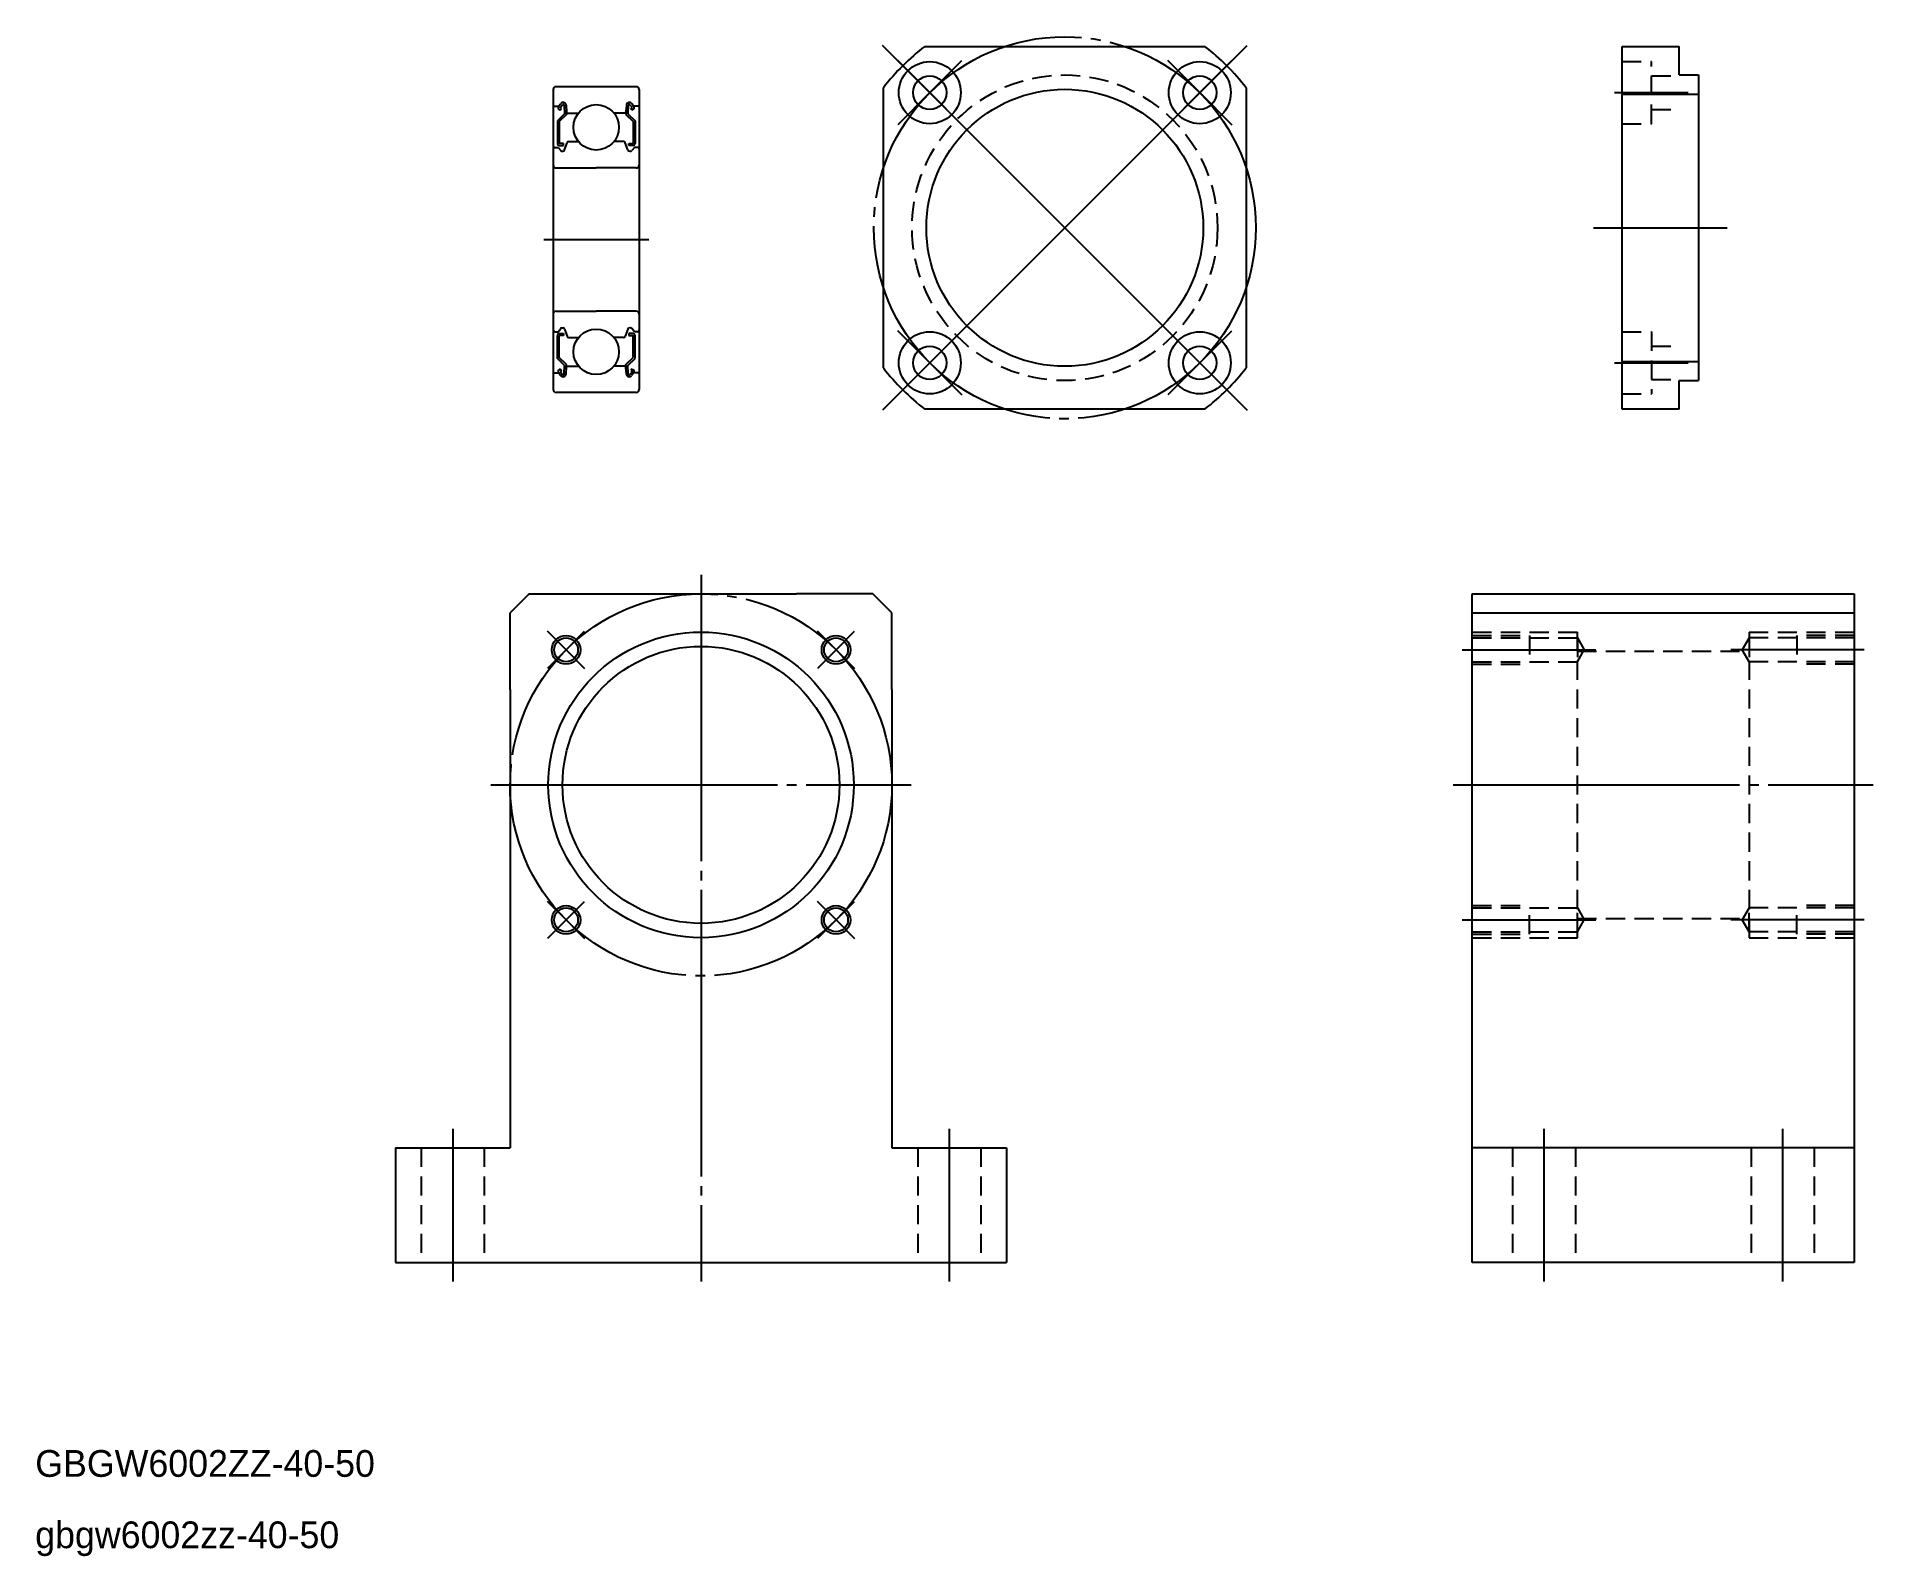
# Model space of a CAD drawing. Extents: x -147 to 45, y -56 to 103.
import ezdxf

# ---------------------------------------------------------------- set-up
doc = ezdxf.new("R2010")
doc.units = 0
doc.linetypes.add('CENTER', pattern=[33, 30, -1, 1, -1])
doc.linetypes.add('DASHED', pattern=[3, 2, -1])
doc.layers.get('0').update_dxf_attribs({"linetype": 'CONTINUOUS'})
doc.layers.add('CENTER', color=7, linetype='CONTINUOUS')

msp = doc.modelspace()

# ---------------------------------------------------------------- linework, layer by layer
at = {"color": 7, "linetype": 'CONTINUOUS'}
for p, q in [((-54.23, 102.23), (-24.9, 102.23)), ((18.8, 102.23), (24.8, 102.23)), ((18.8, 64.23), (18.8, 102.23)), ((24.8, 99.23), (24.8, 102.23)), ((24.8, 99.23), (26.8, 99.23)), ((26.8, 99.23), (26.8, 67.23)), ((-58.57, 68.57), (-58.57, 97.9)), ((-20.57, 97.9), (-20.57, 68.57)), ((18.8, 97.23), (26.8, 97.23)), ((18.8, 69.23), (26.8, 69.23)), ((24.8, 67.23), (26.8, 67.23)), ((24.8, 64.23), (24.8, 67.23)), ((-24.9, 64.23), (-54.23, 64.23)), ((24.8, 64.23), (18.8, 64.23)), ((-95.67, 44.9), (-97.67, 42.9)), ((-95.67, 44.9), (-87.67, 44.9)), ((-87.67, 44.9), (-67.67, 44.9)), ((-59.67, 44.9), (-67.67, 44.9)), ((-57.67, 42.9), (-59.67, 44.9)), ((3.12, 44.9), (43.12, 44.9)), ((3.12, -25.1), (3.12, 44.9)), ((43.12, 44.9), (43.12, -25.1)), ((-97.67, 34.9), (-97.67, 42.9)), ((-57.67, 34.9), (-57.67, 42.9)), ((3.12, 42.9), (43.12, 42.9)), ((-97.67, 34.9), (-97.67, -13.1)), ((-57.67, 34.9), (-57.67, -13.1)), ((-109.67, -13.1), (-97.67, -13.1)), ((-109.67, -13.1), (-109.67, -25.1)), ((-57.67, -13.1), (-45.67, -13.1)), ((-45.67, -13.1), (-45.67, -25.1)), ((43.12, -13.1), (3.12, -13.1)), ((-109.67, -25.1), (-45.67, -25.1)), ((43.12, -25.1), (3.12, -25.1))]:
    msp.add_line(p, q, dxfattribs=at)
at = {"color": 3, "linetype": 'DASHED'}
for p, q in [((18.8, 100.63), (21.9, 100.63)), ((21.9, 94.13), (21.9, 100.63)), ((21.9, 99.13), (24.8, 99.13)), ((21.9, 95.63), (24.8, 95.63)), ((18.8, 94.13), (21.9, 94.13)), ((18.8, 72.34), (21.9, 72.34)), ((21.9, 72.34), (21.9, 65.84)), ((21.9, 70.84), (24.8, 70.84)), ((21.9, 67.34), (24.8, 67.34)), ((18.8, 65.84), (21.9, 65.84)), ((3.12, 40.9), (14.12, 40.9)), ((3.12, 40.54), (9.12, 40.54)), ((9.12, 40.54), (9.12, 37.54)), ((14.12, 8.9), (14.12, 40.9)), ((32.12, 40.9), (32.12, 8.9)), ((32.12, 40.9), (43.12, 40.9)), ((43.12, 40.54), (37.12, 40.54)), ((37.12, 40.54), (37.12, 37.54)), ((3.12, 40.29), (14.12, 40.29)), ((14.12, 40.29), (14.84, 39.04)), ((14.12, 40.29), (14.12, 37.79)), ((14.12, 37.79), (14.84, 39.04)), ((14.12, 38.9), (32.12, 38.9)), ((32.12, 40.29), (31.39, 39.04)), ((32.12, 37.79), (31.39, 39.04)), ((43.12, 40.29), (32.12, 40.29)), ((32.12, 40.29), (32.12, 37.79)), ((3.12, 37.79), (14.12, 37.79)), ((3.12, 37.54), (9.12, 37.54)), ((43.12, 37.79), (32.12, 37.79)), ((43.12, 37.54), (37.12, 37.54)), ((3.12, 12.26), (9.12, 12.26)), ((3.12, 12.01), (14.12, 12.01)), ((9.12, 9.26), (9.12, 12.26)), ((14.12, 12.01), (14.84, 10.76)), ((14.12, 9.51), (14.12, 12.01)), ((32.12, 12.01), (31.39, 10.76)), ((43.12, 12.01), (32.12, 12.01)), ((32.12, 9.51), (32.12, 12.01)), ((43.12, 12.26), (37.12, 12.26)), ((37.12, 9.26), (37.12, 12.26)), ((14.12, 10.9), (32.12, 10.9)), ((14.12, 9.51), (14.84, 10.76)), ((32.12, 9.51), (31.39, 10.76)), ((3.12, 9.51), (14.12, 9.51)), ((3.12, 9.26), (9.12, 9.26)), ((3.12, 8.9), (14.12, 8.9)), ((43.12, 9.51), (32.12, 9.51)), ((32.12, 8.9), (43.12, 8.9)), ((43.12, 9.26), (37.12, 9.26)), ((-106.97, -13.1), (-106.97, -25.1)), ((-100.37, -13.1), (-100.37, -25.1)), ((-54.97, -13.1), (-54.97, -25.1)), ((-48.37, -13.1), (-48.37, -25.1)), ((7.32, -13.1), (7.32, -25.1)), ((13.92, -13.1), (13.92, -25.1)), ((32.32, -13.1), (32.32, -25.1)), ((38.92, -13.1), (38.92, -25.1))]:
    msp.add_line(p, q, dxfattribs=at)
for p, q in [((-93.15, 97.7), (-93.15, 66.3)), ((-88.65, 98), (-92.85, 98)), ((-92.59, 95.95), (-92.34, 96.24)), ((-84.45, 98), (-88.65, 98)), ((-84.71, 95.95), (-84.96, 96.24)), ((-84.15, 97.7), (-84.15, 66.3)), ((-93.05, 95.95), (-92.59, 95.95)), ((-91.97, 95.18), (-92.72, 94.43)), ((-92.72, 94.43), (-92.72, 92.05)), ((-92.41, 95.54), (-92.56, 95.66)), ((-91.77, 95.1), (-92.52, 94.35)), ((-92.52, 94.35), (-92.52, 92.05)), ((-92.44, 95.82), (-92.19, 96.12)), ((-92.28, 95.69), (-92.44, 95.82)), ((-92.41, 95.54), (-92.28, 95.69)), ((-92.01, 96.06), (-91.97, 95.18)), ((-91.81, 96.08), (-91.75, 95.34)), ((-91.77, 95.57), (-91.77, 95.1)), ((-91.65, 95.25), (-90.5, 95.25)), ((-85.65, 95.25), (-86.8, 95.25)), ((-85.49, 96.08), (-85.55, 95.34)), ((-85.53, 95.57), (-85.53, 95.1)), ((-85.53, 95.1), (-84.78, 94.35)), ((-85.29, 96.06), (-85.33, 95.18)), ((-85.33, 95.18), (-84.58, 94.43)), ((-84.86, 95.82), (-85.11, 96.12)), ((-85.02, 95.69), (-84.86, 95.82)), ((-84.89, 95.54), (-85.02, 95.69)), ((-84.89, 95.54), (-84.73, 95.66)), ((-84.78, 94.35), (-84.78, 92.05)), ((-84.25, 95.95), (-84.71, 95.95)), ((-84.58, 94.43), (-84.58, 92.05)), ((-92.95, 91.65), (-92.65, 91.65)), ((-92.65, 91.65), (-92.37, 91.32)), ((-92.07, 92.05), (-92.52, 92.05)), ((-92.52, 91.85), (-92.07, 91.85)), ((-92.22, 91.25), (-92.16, 91.25)), ((-92.07, 91.85), (-92.07, 92.05)), ((-91.97, 91.38), (-91.7, 92.12)), ((-91.51, 92.25), (-90.5, 92.25)), ((-85.79, 92.25), (-86.8, 92.25)), ((-85.33, 91.38), (-85.6, 92.12)), ((-85.23, 91.85), (-85.23, 92.05)), ((-85.23, 92.05), (-84.78, 92.05)), ((-84.78, 91.85), (-85.23, 91.85)), ((-85.08, 91.25), (-85.14, 91.25)), ((-84.65, 91.65), (-84.93, 91.32)), ((-84.35, 91.65), (-84.65, 91.65)), ((-92.85, 89.5), (-88.65, 89.5)), ((-84.45, 89.5), (-88.65, 89.5)), ((-92.85, 74.5), (-88.65, 74.5)), ((-91.57, 74.5), (-91.57, 74.5)), ((-90.6, 74.5), (-90.6, 74.5)), ((-84.45, 74.5), (-88.65, 74.5)), ((-92.95, 72.35), (-92.65, 72.35)), ((-92.72, 69.56), (-92.72, 71.95)), ((-92.65, 72.35), (-92.37, 72.68)), ((-92.52, 72.15), (-92.07, 72.15)), ((-92.07, 71.95), (-92.52, 71.95)), ((-92.52, 69.65), (-92.52, 71.95)), ((-92.22, 72.75), (-92.16, 72.75)), ((-92.07, 72.15), (-92.07, 71.95)), ((-91.97, 72.62), (-91.7, 71.88)), ((-91.51, 71.75), (-90.5, 71.75)), ((-85.79, 71.75), (-86.8, 71.75)), ((-85.33, 72.62), (-85.6, 71.88)), ((-84.78, 72.15), (-85.23, 72.15)), ((-85.23, 72.15), (-85.23, 71.95)), ((-85.23, 71.95), (-84.78, 71.95)), ((-85.08, 72.75), (-85.14, 72.75)), ((-84.65, 72.35), (-84.93, 72.68)), ((-84.78, 69.65), (-84.78, 71.95)), ((-84.35, 72.35), (-84.65, 72.35)), ((-84.58, 69.56), (-84.58, 71.95)), ((-91.97, 68.81), (-92.72, 69.56)), ((-91.77, 68.9), (-92.52, 69.65)), ((-85.53, 68.9), (-84.78, 69.65)), ((-85.33, 68.81), (-84.58, 69.56)), ((-93.05, 68.05), (-92.59, 68.05)), ((-92.59, 68.05), (-92.34, 67.75)), ((-92.41, 68.46), (-92.56, 68.33)), ((-92.28, 68.3), (-92.44, 68.18)), ((-92.44, 68.18), (-92.19, 67.88)), ((-92.41, 68.46), (-92.28, 68.3)), ((-92.01, 67.94), (-91.97, 68.81)), ((-91.81, 67.92), (-91.75, 68.66)), ((-91.77, 68.43), (-91.77, 68.9)), ((-91.65, 68.75), (-90.5, 68.75)), ((-85.65, 68.75), (-86.8, 68.75)), ((-85.49, 67.92), (-85.55, 68.66)), ((-85.53, 68.43), (-85.53, 68.9)), ((-85.29, 67.94), (-85.33, 68.81)), ((-84.86, 68.18), (-85.11, 67.88)), ((-84.89, 68.46), (-85.02, 68.3)), ((-85.02, 68.3), (-84.86, 68.18)), ((-84.71, 68.05), (-84.96, 67.75)), ((-84.89, 68.46), (-84.73, 68.33)), ((-84.25, 68.05), (-84.71, 68.05)), ((-84.45, 66), (-92.85, 66)), ((-84.45, 66), (-88.65, 66))]:
    msp.add_line(p, q)
at = {"color": 7, "linetype": 'CONTINUOUS'}
for centre, radius in [((-53.71, 97.38), 3.25), ((-25.43, 97.38), 3.25), ((-53.71, 97.38), 1.75), ((-25.43, 97.38), 1.75), ((-53.71, 69.09), 3.25), ((-25.43, 69.09), 3.25), ((-53.71, 69.09), 1.75), ((-25.43, 69.09), 1.75), ((-77.67, 24.9), 16), ((-91.81, 39.04), 1.25), ((-77.67, 24.9), 14.5), ((-63.53, 39.04), 1.25), ((-91.81, 10.76), 1.25), ((-63.53, 10.76), 1.25)]:
    msp.add_circle(centre, radius, dxfattribs=at)
at = {"color": 3, "linetype": 'DASHED'}
msp.add_circle((-39.57, 83.23), 16, dxfattribs=at)
at = {"linetype": 'CONTINUOUS'}
msp.add_circle((-39.57, 83.23), 14.5, dxfattribs=at)
for centre in [(-88.65, 93.75), (-88.65, 70.25)]:
    msp.add_circle(centre, 2.38)
at = {"color": 3, "linetype": 'CONTINUOUS'}
for centre in [(-91.81, 39.04), (-63.53, 39.04), (-91.81, 10.76), (-63.53, 10.76)]:
    msp.add_circle(centre, 1.5, dxfattribs=at)
at = {"color": 7, "linetype": 'CONTINUOUS'}
for start, end in [(127.6585, 142.3415), (37.6585, 52.3415), (217.6585, 232.3415), (307.6585, 322.3415)]:
    msp.add_arc((-39.57, 83.23), 24, start, end, dxfattribs=at)
for centre, radius, start, end in [((-92.85, 97.7), 0.3, 90, 180), ((-92.11, 96.05), 0.3, 4.9968, 140.0002), ((-85.19, 96.05), 0.3, 39.9998, 175.0032), ((-84.45, 97.7), 0.3, 0, 90), ((-93.05, 96.05), 0.1, 180, 270), ((-92.44, 95.82), 0.2, 140.0002, 230.0848), ((-92.11, 96.05), 0.1, 2.8198, 140.0033), ((-91.65, 95.35), 0.1, 184.9968, 269.9995), ((-85.65, 95.35), 0.1, 270.0005, 355.0032), ((-85.19, 96.05), 0.1, 39.9967, 177.1802), ((-84.86, 95.82), 0.2, 309.9152, 39.9998), ((-84.25, 96.05), 0.1, 270, 0), ((-92.95, 91.45), 0.2, 90, 180), ((-92.52, 92.05), 0.2, 180, 270), ((-92.22, 91.45), 0.2, 219.9962, 270), ((-92.16, 91.45), 0.2, 270, 339.9919), ((-91.51, 92.05), 0.2, 90, 159.9919), ((-85.79, 92.05), 0.2, 20.0081, 90), ((-85.14, 91.45), 0.2, 200.0081, 270), ((-85.08, 91.45), 0.2, 270, 320.0038), ((-84.78, 92.05), 0.2, 270, 0), ((-84.35, 91.45), 0.2, 0, 90), ((-92.85, 89.8), 0.3, 180, 270), ((-84.45, 89.8), 0.3, 270, 0), ((-92.85, 74.2), 0.3, 90, 180), ((-84.45, 74.2), 0.3, 0, 90), ((-92.95, 72.55), 0.2, 180, 270), ((-92.52, 71.95), 0.2, 90, 180), ((-92.22, 72.55), 0.2, 90, 140.0038), ((-92.16, 72.55), 0.2, 20.0081, 90), ((-91.51, 71.95), 0.2, 200.0081, 270), ((-85.79, 71.95), 0.2, 270, 339.9919), ((-85.14, 72.55), 0.2, 90, 159.9919), ((-85.08, 72.55), 0.2, 39.9962, 90), ((-84.78, 71.95), 0.2, 0, 90), ((-84.35, 72.55), 0.2, 270, 0), ((-93.05, 67.95), 0.1, 90, 180), ((-92.44, 68.18), 0.2, 129.9152, 219.9998), ((-92.11, 67.94), 0.3, 219.9998, 355.0032), ((-92.11, 67.94), 0.1, 219.9967, 357.1802), ((-91.65, 68.65), 0.1, 90.0005, 175.0032), ((-85.65, 68.65), 0.1, 4.9968, 89.9995), ((-85.19, 67.94), 0.3, 184.9968, 320.0002), ((-85.19, 67.94), 0.1, 182.8198, 320.0033), ((-84.86, 68.18), 0.2, 320.0002, 50.0848), ((-84.25, 67.95), 0.1, 0, 90), ((-92.85, 66.3), 0.3, 180, 270), ((-84.45, 66.3), 0.3, 270, 0)]:
    msp.add_arc(centre, radius, start, end)
at = {"layer": 'CENTER', "color": 1, "linetype": 'CENTER'}
for p, q in [((-39.57, 83.23), (-58.66, 102.33)), ((-39.57, 83.23), (-20.48, 102.33)), ((-53.71, 97.38), (-57.07, 100.74)), ((-53.71, 97.38), (-50.35, 100.74)), ((-25.43, 97.38), (-28.78, 100.74)), ((-25.43, 97.38), (-22.07, 100.74)), ((-53.71, 97.38), (-57.07, 94.02)), ((-53.71, 97.38), (-50.35, 94.02)), ((-25.43, 97.38), (-28.78, 94.02)), ((-25.43, 97.38), (-22.07, 94.02)), ((18, 97.38), (25.73, 97.38)), ((-39.57, 83.23), (-58.66, 64.14)), ((-39.57, 83.23), (-20.48, 64.14)), ((15.8, 83.23), (29.8, 83.23)), ((-94.15, 82), (-83.15, 82)), ((-53.71, 69.09), (-57.07, 72.45)), ((-53.71, 69.09), (-50.35, 72.45)), ((-25.43, 69.09), (-28.78, 72.45)), ((-25.43, 69.09), (-22.07, 72.45)), ((-53.71, 69.09), (-57.07, 65.73)), ((-53.71, 69.09), (-50.35, 65.73)), ((-25.43, 69.09), (-28.78, 65.73)), ((-25.43, 69.09), (-22.07, 65.73)), ((18, 69.09), (25.73, 69.09)), ((-77.67, 46.9), (-77.67, -27.1)), ((-91.81, 39.04), (-93.76, 40.99)), ((-91.81, 39.04), (-89.87, 40.99)), ((-63.53, 39.04), (-65.47, 40.99)), ((-63.53, 39.04), (-61.58, 40.99)), ((-91.81, 39.04), (-93.76, 37.1)), ((-91.81, 39.04), (-89.87, 37.1)), ((-63.53, 39.04), (-65.47, 37.1)), ((-63.53, 39.04), (-61.58, 37.1)), ((2.06, 39.04), (14.84, 39.04)), ((2.06, 39.04), (16.05, 39.04)), ((44.17, 39.04), (30.18, 39.04)), ((44.17, 39.04), (31.39, 39.04)), ((-99.67, 24.9), (-55.67, 24.9)), ((1.12, 24.9), (45.12, 24.9)), ((-91.81, 10.76), (-93.76, 12.7)), ((-91.81, 10.76), (-89.87, 12.7)), ((-63.53, 10.76), (-65.47, 12.7)), ((-63.53, 10.76), (-61.58, 12.7)), ((-91.81, 10.76), (-93.76, 8.81)), ((-91.81, 10.76), (-89.87, 8.81)), ((-63.53, 10.76), (-65.47, 8.81)), ((-63.53, 10.76), (-61.58, 8.81)), ((2.06, 10.76), (14.84, 10.76)), ((2.06, 10.76), (16.05, 10.76)), ((44.17, 10.76), (30.18, 10.76)), ((44.17, 10.76), (31.39, 10.76)), ((-103.67, -11.1), (-103.67, -27.1)), ((-51.67, -11.1), (-51.67, -27.1)), ((10.62, -11.1), (10.62, -27.1)), ((35.62, -11.1), (35.62, -27.1))]:
    msp.add_line(p, q, dxfattribs=at)
for centre in [(-39.57, 83.23), (-77.67, 24.9)]:
    msp.add_circle(centre, 20, dxfattribs=at)

# ---------------------------------------------------------------- texts
at = {"linetype": 'CONTINUOUS'}
for s, p in [('GBGW6002ZZ-40-50', (-147.41, -47.55)), ('gbgw6002zz-40-50', (-147.41, -55.02))]:
    msp.add_text(s, height=2.8, dxfattribs=at).set_placement(p)

doc.saveas('drawing.dxf')
